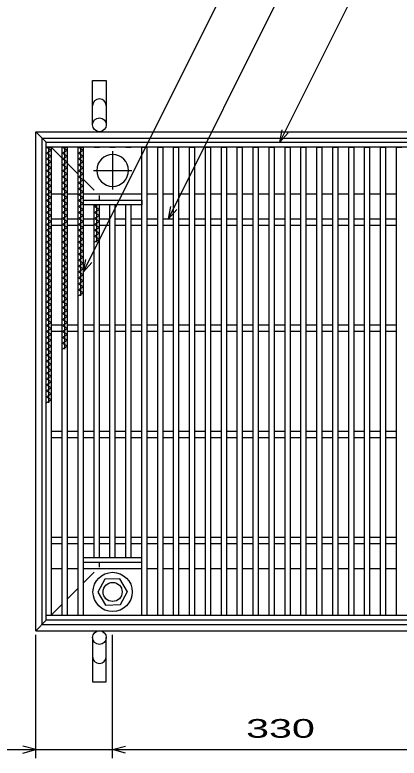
# Model space of a CAD drawing. Units: millimetres, scale not verified. Extents: x -1456 to 1385, y -1026 to 843.
# Drawn here: x -938 to -576, y -236 to 464 of the extents above; entities that cross this region are included whole.
import ezdxf
from ezdxf.enums import TextEntityAlignment as Align

# ---------------------------------------------------------------- set-up
doc = ezdxf.new("R2010")
doc.units = ezdxf.units.MM
doc.header["$LTSCALE"] = 8
doc.linetypes.add('CHAIN', pattern=[18.5, 12, -1.5, 3.5, -1.5])
doc.linetypes.add('DASHED', pattern=[7.5, 6, -1.5])
for name, color, linetype, lineweight in [('16', 3, 'Continuous', 25), ('19', 6, 'Continuous', 25), ('22', 4, 'Continuous', 25)]:
    doc.layers.add(name, color=color, linetype=linetype, lineweight=lineweight)
doc.styles.add('ベクトル', font='')
doc.styles.get('ベクトル').set_extended_font_data('ベクトル')

msp = doc.modelspace()

# ---------------------------------------------------------------- linework, layer by layer
at = {"layer": '16'}
for p, q in [((-908, 343.5), (-453, 343.5)), ((-908, 339), (-908, 343.5)), ((-453, 339), (-908, 339)), ((-908, -102), (-908, 339)), ((-908, 339), (-903, 339)), ((-903, 336.2), (-908, 339)), ((-908, 333.4), (-903, 336.2)), ((-905.5, 98.2), (-905.5, 339)), ((-903, -102), (-903, 339)), ((-893, -102), (-893, 339)), ((-893, 339), (-888, 339)), ((-888, 336.2), (-893, 339)), ((-893, 333.4), (-888, 336.2)), ((-890.5, 148.6), (-890.5, 339)), ((-888, -102), (-888, 339)), ((-878, -102), (-878, 339)), ((-878, 339), (-873, 339)), ((-873, 336.2), (-878, 339)), ((-878, 333.4), (-873, 336.2)), ((-875.5, 199), (-875.5, 339)), ((-873, -102), (-873, 339)), ((-863, 339), (-858, 339)), ((-848, 339), (-843, 339)), ((-833, 339), (-828, 339)), ((-818, -102), (-818, 339)), ((-818, 339), (-813, 339)), ((-813, -102), (-813, 339)), ((-803, -102), (-803, 339)), ((-803, 339), (-798, 339)), ((-798, -102), (-798, 339)), ((-788, -102), (-788, 339)), ((-788, 339), (-783, 339)), ((-783, -102), (-783, 339)), ((-773, -102), (-773, 339)), ((-773, 339), (-768, 339)), ((-768, -102), (-768, 339)), ((-758, -102), (-758, 339)), ((-758, 339), (-753, 339)), ((-753, -102), (-753, 339)), ((-743, -102), (-743, 339)), ((-743, 339), (-738, 339)), ((-738, -102), (-738, 339)), ((-728, -102), (-728, 339)), ((-728, 339), (-723, 339)), ((-723, -102), (-723, 339)), ((-713, -102), (-713, 339)), ((-713, 339), (-708, 339)), ((-708, -102), (-708, 339)), ((-698, -102), (-698, 339)), ((-698, 339), (-693, 339)), ((-693, -102), (-693, 339)), ((-683, -102), (-683, 339)), ((-683, 339), (-678, 339)), ((-678, -102), (-678, 339)), ((-668, -102), (-668, 339)), ((-668, 339), (-663, 339)), ((-663, -102), (-663, 339)), ((-653, -102), (-653, 339)), ((-653, 339), (-648, 339)), ((-648, -102), (-648, 339)), ((-638, -102), (-638, 339)), ((-638, 339), (-633, 339)), ((-633, -102), (-633, 339)), ((-623, -102), (-623, 339)), ((-623, 339), (-618, 339)), ((-618, -102), (-618, 339)), ((-608, -102), (-608, 339)), ((-608, 339), (-603, 339)), ((-603, -102), (-603, 339)), ((-593, -102), (-593, 339)), ((-593, 339), (-588, 339)), ((-588, -102), (-588, 339)), ((-578, -102), (-578, 339)), ((-578, 339), (-573, 339)), ((-903, 330.6), (-908, 333.4)), ((-908, 327.8), (-903, 330.6)), ((-888, 330.6), (-893, 333.4)), ((-893, 327.8), (-888, 330.6)), ((-873, 330.6), (-878, 333.4)), ((-878, 327.8), (-873, 330.6)), ((-903, 325), (-908, 327.8)), ((-908, 322.2), (-903, 325)), ((-903, 319.4), (-908, 322.2)), ((-888, 325), (-893, 327.8)), ((-893, 322.2), (-888, 325)), ((-888, 319.4), (-893, 322.2)), ((-873, 325), (-878, 327.8)), ((-878, 322.2), (-873, 325)), ((-873, 319.4), (-878, 322.2)), ((-908, 316.6), (-903, 319.4)), ((-903, 313.8), (-908, 316.6)), ((-893, 316.6), (-888, 319.4)), ((-888, 313.8), (-893, 316.6)), ((-878, 316.6), (-873, 319.4)), ((-873, 313.8), (-878, 316.6)), ((-908, 311), (-903, 313.8)), ((-903, 308.2), (-908, 311)), ((-908, 305.4), (-903, 308.2)), ((-893, 311), (-888, 313.8)), ((-888, 308.2), (-893, 311)), ((-893, 305.4), (-888, 308.2)), ((-878, 311), (-873, 313.8)), ((-873, 308.2), (-878, 311)), ((-878, 305.4), (-873, 308.2)), ((-903, 302.6), (-908, 305.4)), ((-908, 299.8), (-903, 302.6)), ((-888, 302.6), (-893, 305.4)), ((-893, 299.8), (-888, 302.6)), ((-873, 302.6), (-878, 305.4)), ((-878, 299.8), (-873, 302.6)), ((-903, 297), (-908, 299.8)), ((-908, 294.2), (-903, 297)), ((-903, 291.4), (-908, 294.2)), ((-903, 295), (-893, 295)), ((-888, 297), (-893, 299.8)), ((-893, 294.2), (-888, 297)), ((-888, 291.4), (-893, 294.2)), ((-888, 295), (-878, 295)), ((-873, 297), (-878, 299.8)), ((-878, 294.2), (-873, 297)), ((-873, 291.4), (-878, 294.2)), ((-873, 295), (-818, 295)), ((-813, 295), (-803, 295)), ((-798, 295), (-788, 295)), ((-783, 295), (-773, 295)), ((-768, 295), (-758, 295)), ((-753, 295), (-743, 295)), ((-738, 295), (-728, 295)), ((-723, 295), (-713, 295)), ((-708, 295), (-698, 295)), ((-693, 295), (-683, 295)), ((-678, 295), (-668, 295)), ((-663, 295), (-653, 295)), ((-648, 295), (-638, 295)), ((-633, 295), (-623, 295)), ((-618, 295), (-608, 295)), ((-603, 295), (-593, 295)), ((-588, 295), (-578, 295)), ((-908, 288.6), (-903, 291.4)), ((-903, 285.8), (-908, 288.6)), ((-893, 288.6), (-888, 291.4)), ((-888, 285.8), (-893, 288.6)), ((-878, 288.6), (-873, 291.4)), ((-873, 285.8), (-878, 288.6)), ((-873, 289), (-818, 289)), ((-873, 284.5), (-873, 289)), ((-818, 289), (-818, 284.5)), ((-908, 283), (-903, 285.8)), ((-903, 280.2), (-908, 283)), ((-908, 277.4), (-903, 280.2)), ((-893, 283), (-888, 285.8)), ((-888, 280.2), (-893, 283)), ((-893, 277.4), (-888, 280.2)), ((-878, 283), (-873, 285.8)), ((-873, 280.2), (-878, 283)), ((-878, 277.4), (-873, 280.2)), ((-818, 284.5), (-873, 284.5)), ((-863, -47.5), (-863, 284.5)), ((-863, 283), (-860.32, 284.5)), ((-858, 280.2), (-863, 283)), ((-863, 277.4), (-858, 280.2)), ((-860.5, 249.4), (-860.5, 284.5)), ((-858, -47.5), (-858, 284.5)), ((-848, -47.5), (-848, 284.5)), ((-843, -47.5), (-843, 284.5)), ((-833, -47.5), (-833, 284.5)), ((-828, -47.5), (-828, 284.5)), ((-903, 274.6), (-908, 277.4)), ((-908, 271.8), (-903, 274.6)), ((-888, 274.6), (-893, 277.4)), ((-893, 271.8), (-888, 274.6)), ((-873, 274.6), (-878, 277.4)), ((-878, 271.8), (-873, 274.6)), ((-858, 274.6), (-863, 277.4)), ((-863, 271.8), (-858, 274.6)), ((-903, 269), (-908, 271.8)), ((-908, 266.2), (-903, 269)), ((-903, 263.4), (-908, 266.2)), ((-903, 271.5), (-893, 271.5)), ((-888, 269), (-893, 271.8)), ((-893, 266.2), (-888, 269)), ((-888, 263.4), (-893, 266.2)), ((-888, 271.5), (-878, 271.5)), ((-873, 269), (-878, 271.8)), ((-878, 266.2), (-873, 269)), ((-873, 263.4), (-878, 266.2)), ((-873, 271.5), (-863, 271.5)), ((-858, 269), (-863, 271.8)), ((-863, 266.2), (-858, 269)), ((-858, 263.4), (-863, 266.2)), ((-858, 271.5), (-848, 271.5)), ((-843, 271.5), (-833, 271.5)), ((-828, 271.5), (-818, 271.5)), ((-813, 271.5), (-803, 271.5)), ((-798, 271.5), (-788, 271.5)), ((-783, 271.5), (-773, 271.5)), ((-768, 271.5), (-758, 271.5)), ((-753, 271.5), (-743, 271.5)), ((-738, 271.5), (-728, 271.5)), ((-723, 271.5), (-713, 271.5)), ((-708, 271.5), (-698, 271.5)), ((-693, 271.5), (-683, 271.5)), ((-678, 271.5), (-668, 271.5)), ((-663, 271.5), (-653, 271.5)), ((-648, 271.5), (-638, 271.5)), ((-633, 271.5), (-623, 271.5)), ((-618, 271.5), (-608, 271.5)), ((-603, 271.5), (-593, 271.5)), ((-588, 271.5), (-578, 271.5)), ((-908, 260.6), (-903, 263.4)), ((-903, 257.8), (-908, 260.6)), ((-903, 265.5), (-893, 265.5)), ((-893, 260.6), (-888, 263.4)), ((-888, 257.8), (-893, 260.6)), ((-888, 265.5), (-878, 265.5)), ((-878, 260.6), (-873, 263.4)), ((-873, 257.8), (-878, 260.6)), ((-873, 265.5), (-863, 265.5)), ((-863, 260.6), (-858, 263.4)), ((-858, 257.8), (-863, 260.6)), ((-858, 265.5), (-848, 265.5)), ((-843, 265.5), (-833, 265.5)), ((-828, 265.5), (-818, 265.5)), ((-813, 265.5), (-803, 265.5)), ((-798, 265.5), (-788, 265.5)), ((-783, 265.5), (-773, 265.5)), ((-768, 265.5), (-758, 265.5)), ((-753, 265.5), (-743, 265.5)), ((-738, 265.5), (-728, 265.5)), ((-723, 265.5), (-713, 265.5)), ((-708, 265.5), (-698, 265.5)), ((-693, 265.5), (-683, 265.5)), ((-678, 265.5), (-668, 265.5)), ((-663, 265.5), (-653, 265.5)), ((-648, 265.5), (-638, 265.5)), ((-633, 265.5), (-623, 265.5)), ((-618, 265.5), (-608, 265.5)), ((-603, 265.5), (-593, 265.5)), ((-588, 265.5), (-578, 265.5)), ((-908, 255), (-903, 257.8)), ((-903, 252.2), (-908, 255)), ((-908, 249.4), (-903, 252.2)), ((-893, 255), (-888, 257.8)), ((-888, 252.2), (-893, 255)), ((-893, 249.4), (-888, 252.2)), ((-878, 255), (-873, 257.8)), ((-873, 252.2), (-878, 255)), ((-878, 249.4), (-873, 252.2)), ((-863, 255), (-858, 257.8)), ((-858, 252.2), (-863, 255)), ((-863, 249.4), (-858, 252.2)), ((-903, 246.6), (-908, 249.4)), ((-908, 243.8), (-903, 246.6)), ((-888, 246.6), (-893, 249.4)), ((-893, 243.8), (-888, 246.6)), ((-873, 246.6), (-878, 249.4)), ((-878, 243.8), (-873, 246.6)), ((-903, 241), (-908, 243.8)), ((-908, 238.2), (-903, 241)), ((-903, 235.4), (-908, 238.2)), ((-888, 241), (-893, 243.8)), ((-893, 238.2), (-888, 241)), ((-888, 235.4), (-893, 238.2)), ((-873, 241), (-878, 243.8)), ((-878, 238.2), (-873, 241)), ((-873, 235.4), (-878, 238.2)), ((-908, 232.6), (-903, 235.4)), ((-903, 229.8), (-908, 232.6)), ((-893, 232.6), (-888, 235.4)), ((-888, 229.8), (-893, 232.6)), ((-878, 232.6), (-873, 235.4)), ((-873, 229.8), (-878, 232.6)), ((-908, 227), (-903, 229.8)), ((-903, 224.2), (-908, 227)), ((-908, 221.4), (-903, 224.2)), ((-893, 227), (-888, 229.8)), ((-888, 224.2), (-893, 227)), ((-893, 221.4), (-888, 224.2)), ((-878, 227), (-873, 229.8)), ((-873, 224.2), (-878, 227)), ((-878, 221.4), (-873, 224.2)), ((-903, 218.6), (-908, 221.4)), ((-908, 215.8), (-903, 218.6)), ((-888, 218.6), (-893, 221.4)), ((-893, 215.8), (-888, 218.6)), ((-873, 218.6), (-878, 221.4)), ((-878, 215.8), (-873, 218.6)), ((-903, 213), (-908, 215.8)), ((-908, 210.2), (-903, 213)), ((-903, 207.4), (-908, 210.2)), ((-888, 213), (-893, 215.8)), ((-893, 210.2), (-888, 213)), ((-888, 207.4), (-893, 210.2)), ((-873, 213), (-878, 215.8)), ((-878, 210.2), (-873, 213)), ((-873, 207.4), (-878, 210.2)), ((-908, 204.6), (-903, 207.4)), ((-903, 201.8), (-908, 204.6)), ((-893, 204.6), (-888, 207.4)), ((-888, 201.8), (-893, 204.6)), ((-878, 204.6), (-873, 207.4)), ((-873, 201.8), (-878, 204.6)), ((-908, 199), (-903, 201.8)), ((-903, 196.2), (-908, 199)), ((-908, 193.4), (-903, 196.2)), ((-893, 199), (-888, 201.8)), ((-888, 196.2), (-893, 199)), ((-893, 193.4), (-888, 196.2)), ((-878, 199), (-873, 201.8)), ((-903, 190.6), (-908, 193.4)), ((-908, 187.8), (-903, 190.6)), ((-888, 190.6), (-893, 193.4)), ((-893, 187.8), (-888, 190.6)), ((-903, 185), (-908, 187.8)), ((-908, 182.2), (-903, 185)), ((-903, 179.4), (-908, 182.2)), ((-888, 185), (-893, 187.8)), ((-893, 182.2), (-888, 185)), ((-888, 179.4), (-893, 182.2)), ((-908, 176.6), (-903, 179.4)), ((-903, 173.8), (-908, 176.6)), ((-893, 176.6), (-888, 179.4)), ((-888, 173.8), (-893, 176.6)), ((-908, 171), (-903, 173.8)), ((-903, 168.2), (-908, 171)), ((-908, 165.4), (-903, 168.2)), ((-903, 171.5), (-893, 171.5)), ((-893, 171), (-888, 173.8)), ((-888, 168.2), (-893, 171)), ((-893, 165.4), (-888, 168.2)), ((-888, 171.5), (-878, 171.5)), ((-873, 171.5), (-863, 171.5)), ((-858, 171.5), (-848, 171.5)), ((-843, 171.5), (-833, 171.5)), ((-828, 171.5), (-818, 171.5)), ((-813, 171.5), (-803, 171.5)), ((-798, 171.5), (-788, 171.5)), ((-783, 171.5), (-773, 171.5)), ((-768, 171.5), (-758, 171.5)), ((-753, 171.5), (-743, 171.5)), ((-738, 171.5), (-728, 171.5)), ((-723, 171.5), (-713, 171.5)), ((-708, 171.5), (-698, 171.5)), ((-693, 171.5), (-683, 171.5)), ((-678, 171.5), (-668, 171.5)), ((-663, 171.5), (-653, 171.5)), ((-648, 171.5), (-638, 171.5)), ((-633, 171.5), (-623, 171.5)), ((-618, 171.5), (-608, 171.5)), ((-603, 171.5), (-593, 171.5)), ((-588, 171.5), (-578, 171.5)), ((-903, 162.6), (-908, 165.4)), ((-908, 159.8), (-903, 162.6)), ((-903, 165.5), (-893, 165.5)), ((-888, 162.6), (-893, 165.4)), ((-893, 159.8), (-888, 162.6)), ((-888, 165.5), (-878, 165.5)), ((-873, 165.5), (-863, 165.5)), ((-858, 165.5), (-848, 165.5)), ((-843, 165.5), (-833, 165.5)), ((-828, 165.5), (-818, 165.5)), ((-813, 165.5), (-803, 165.5)), ((-798, 165.5), (-788, 165.5)), ((-783, 165.5), (-773, 165.5)), ((-768, 165.5), (-758, 165.5)), ((-753, 165.5), (-743, 165.5)), ((-738, 165.5), (-728, 165.5)), ((-723, 165.5), (-713, 165.5)), ((-708, 165.5), (-698, 165.5)), ((-693, 165.5), (-683, 165.5)), ((-678, 165.5), (-668, 165.5)), ((-663, 165.5), (-653, 165.5)), ((-648, 165.5), (-638, 165.5)), ((-633, 165.5), (-623, 165.5)), ((-618, 165.5), (-608, 165.5)), ((-603, 165.5), (-593, 165.5)), ((-588, 165.5), (-578, 165.5)), ((-903, 157), (-908, 159.8)), ((-908, 154.2), (-903, 157)), ((-903, 151.4), (-908, 154.2)), ((-888, 157), (-893, 159.8)), ((-893, 154.2), (-888, 157)), ((-888, 151.4), (-893, 154.2)), ((-908, 148.6), (-903, 151.4)), ((-903, 145.8), (-908, 148.6)), ((-893, 148.6), (-888, 151.4)), ((-908, 143), (-903, 145.8)), ((-903, 140.2), (-908, 143)), ((-908, 137.4), (-903, 140.2)), ((-903, 134.6), (-908, 137.4)), ((-908, 131.8), (-903, 134.6)), ((-903, 129), (-908, 131.8)), ((-908, 126.2), (-903, 129)), ((-903, 123.4), (-908, 126.2)), ((-908, 120.6), (-903, 123.4)), ((-903, 117.8), (-908, 120.6)), ((-908, 115), (-903, 117.8)), ((-903, 112.2), (-908, 115)), ((-908, 109.4), (-903, 112.2)), ((-903, 106.6), (-908, 109.4)), ((-908, 103.8), (-903, 106.6)), ((-903, 101), (-908, 103.8)), ((-908, 98.2), (-903, 101)), ((-903, 71.5), (-893, 71.5)), ((-888, 71.5), (-878, 71.5)), ((-873, 71.5), (-863, 71.5)), ((-858, 71.5), (-848, 71.5)), ((-843, 71.5), (-833, 71.5)), ((-828, 71.5), (-818, 71.5)), ((-813, 71.5), (-803, 71.5)), ((-798, 71.5), (-788, 71.5)), ((-783, 71.5), (-773, 71.5)), ((-768, 71.5), (-758, 71.5)), ((-753, 71.5), (-743, 71.5)), ((-738, 71.5), (-728, 71.5)), ((-723, 71.5), (-713, 71.5)), ((-708, 71.5), (-698, 71.5)), ((-693, 71.5), (-683, 71.5)), ((-678, 71.5), (-668, 71.5)), ((-663, 71.5), (-653, 71.5)), ((-648, 71.5), (-638, 71.5)), ((-633, 71.5), (-623, 71.5)), ((-618, 71.5), (-608, 71.5)), ((-603, 71.5), (-593, 71.5)), ((-588, 71.5), (-578, 71.5)), ((-903, 65.5), (-893, 65.5)), ((-888, 65.5), (-878, 65.5)), ((-873, 65.5), (-863, 65.5)), ((-858, 65.5), (-848, 65.5)), ((-843, 65.5), (-833, 65.5)), ((-828, 65.5), (-818, 65.5)), ((-813, 65.5), (-803, 65.5)), ((-798, 65.5), (-788, 65.5)), ((-783, 65.5), (-773, 65.5)), ((-768, 65.5), (-758, 65.5)), ((-753, 65.5), (-743, 65.5)), ((-738, 65.5), (-728, 65.5)), ((-723, 65.5), (-713, 65.5)), ((-708, 65.5), (-698, 65.5)), ((-693, 65.5), (-683, 65.5)), ((-678, 65.5), (-668, 65.5)), ((-663, 65.5), (-653, 65.5)), ((-648, 65.5), (-638, 65.5)), ((-633, 65.5), (-623, 65.5)), ((-618, 65.5), (-608, 65.5)), ((-603, 65.5), (-593, 65.5)), ((-588, 65.5), (-578, 65.5)), ((-903, -28.5), (-893, -28.5)), ((-903, -34.5), (-893, -34.5)), ((-888, -28.5), (-878, -28.5)), ((-888, -34.5), (-878, -34.5)), ((-873, -28.5), (-863, -28.5)), ((-873, -34.5), (-863, -34.5)), ((-858, -28.5), (-848, -28.5)), ((-858, -34.5), (-848, -34.5)), ((-843, -28.5), (-833, -28.5)), ((-843, -34.5), (-833, -34.5)), ((-828, -28.5), (-818, -28.5)), ((-828, -34.5), (-818, -34.5)), ((-813, -28.5), (-803, -28.5)), ((-813, -34.5), (-803, -34.5)), ((-798, -28.5), (-788, -28.5)), ((-798, -34.5), (-788, -34.5)), ((-783, -28.5), (-773, -28.5)), ((-783, -34.5), (-773, -34.5)), ((-768, -28.5), (-758, -28.5)), ((-768, -34.5), (-758, -34.5)), ((-753, -28.5), (-743, -28.5)), ((-753, -34.5), (-743, -34.5)), ((-738, -28.5), (-728, -28.5)), ((-738, -34.5), (-728, -34.5)), ((-723, -28.5), (-713, -28.5)), ((-723, -34.5), (-713, -34.5)), ((-708, -28.5), (-698, -28.5)), ((-708, -34.5), (-698, -34.5)), ((-693, -28.5), (-683, -28.5)), ((-693, -34.5), (-683, -34.5)), ((-678, -28.5), (-668, -28.5)), ((-678, -34.5), (-668, -34.5)), ((-663, -28.5), (-653, -28.5)), ((-663, -34.5), (-653, -34.5)), ((-648, -28.5), (-638, -28.5)), ((-648, -34.5), (-638, -34.5)), ((-633, -28.5), (-623, -28.5)), ((-633, -34.5), (-623, -34.5)), ((-618, -28.5), (-608, -28.5)), ((-618, -34.5), (-608, -34.5)), ((-603, -28.5), (-593, -28.5)), ((-603, -34.5), (-593, -34.5)), ((-588, -28.5), (-578, -28.5)), ((-588, -34.5), (-578, -34.5)), ((-873, -47.5), (-818, -47.5)), ((-873, -52), (-873, -47.5)), ((-818, -52), (-818, -47.5)), ((-873, -52), (-818, -52)), ((-903, -58), (-893, -58)), ((-888, -58), (-878, -58)), ((-873, -58), (-818, -58)), ((-813, -58), (-803, -58)), ((-798, -58), (-788, -58)), ((-783, -58), (-773, -58)), ((-768, -58), (-758, -58)), ((-753, -58), (-743, -58)), ((-738, -58), (-728, -58)), ((-723, -58), (-713, -58)), ((-708, -58), (-698, -58)), ((-693, -58), (-683, -58)), ((-678, -58), (-668, -58)), ((-663, -58), (-653, -58)), ((-648, -58), (-638, -58)), ((-633, -58), (-623, -58)), ((-618, -58), (-608, -58)), ((-603, -58), (-593, -58)), ((-588, -58), (-578, -58)), ((-852.79, -68.05), (-859.5, -80.34)), ((-838.8, -67.71), (-852.79, -68.05)), ((-831.5, -80), (-838.8, -67.71)), ((-859.5, -80.34), (-852.2, -92.29)), ((-838.21, -91.95), (-831.5, -79.66)), ((-852.2, -92.29), (-838.21, -91.95)), ((-908, -102), (-453, -102)), ((-908, -106.5), (-908, -102)), ((-908, -102), (-903, -102)), ((-893, -102), (-888, -102)), ((-878, -102), (-873, -102)), ((-863, -102), (-858, -102)), ((-848, -102), (-843, -102)), ((-833, -102), (-828, -102)), ((-818, -102), (-813, -102)), ((-803, -102), (-798, -102)), ((-788, -102), (-783, -102)), ((-773, -102), (-768, -102)), ((-758, -102), (-753, -102)), ((-743, -102), (-738, -102)), ((-728, -102), (-723, -102)), ((-713, -102), (-708, -102)), ((-698, -102), (-693, -102)), ((-683, -102), (-678, -102)), ((-668, -102), (-663, -102)), ((-653, -102), (-648, -102)), ((-638, -102), (-633, -102)), ((-623, -102), (-618, -102)), ((-608, -102), (-603, -102)), ((-593, -102), (-588, -102)), ((-578, -102), (-573, -102)), ((-453, -106.5), (-908, -106.5))]:
    msp.add_line(p, q, dxfattribs=at)
at = {"layer": '16', "linetype": 'CHAIN'}
for p, q in [((-845.5, 335), (-845.5, 299)), ((-863.5, 317), (-827.5, 317))]:
    msp.add_line(p, q, dxfattribs=at)
at = {"layer": '16'}
for radius in [18.5, 9]:
    msp.add_circle((-845.5, -80), radius, dxfattribs=at)
for start, end in [(90, 270), (270, 90)]:
    msp.add_arc((-845.5, 317), 15, start, end, dxfattribs=at)
at = {"layer": '19'}
for p, q in [((-864.5, 360), (-864.5, 401.62)), ((-864.5, 401.62), (-851.5, 401.62)), ((-851.5, 401.62), (-851.5, 360)), ((-918, 353.5), (-443, 353.5)), ((-918, -116.5), (-918, 353.5)), ((-912, 347.5), (-449, 347.5)), ((-912, -110.5), (-912, 347.5)), ((-912, -110.5), (-449, -110.5)), ((-918, -116.5), (-443, -116.5)), ((-864.5, -123), (-864.5, -164.62)), ((-851.5, -164.62), (-851.5, -123)), ((-864.5, -164.62), (-851.5, -164.62))]:
    msp.add_line(p, q, dxfattribs=at)
at = {"layer": '19', "linetype": 'DASHED'}
for p, q in [((-908, 343.5), (-918, 353.5)), ((-893, 328.5), (-903, 338.5)), ((-878, 313.5), (-888, 323.5)), ((-863, 298.5), (-873, 308.5)), ((-858, 289), (-858, 293.5)), ((-858, -56.5), (-858, -52)), ((-873, -71.5), (-863, -61.5)), ((-888, -86.5), (-878, -76.5)), ((-903, -101.5), (-893, -91.5)), ((-918, -116.5), (-908, -106.5))]:
    msp.add_line(p, q, dxfattribs=at)
at = {"layer": '19'}
for centre in [(-858, 360), (-858, -123)]:
    msp.add_circle(centre, 6.5, dxfattribs=at)
for centre, start, end in [((-858, 377.84), 0, 180), ((-858, -140.84), 180, 0)]:
    msp.add_arc(centre, 6.5, start, end, dxfattribs=at)
at = {"layer": '22'}
for p, q in [((-873, 221.5), (-697.75, 572)), ((-793, 271.5), (-660.25, 537)), ((-688, 343.5), (-610.25, 499)), ((-688, 343.5), (-685.6, 355.18)), ((-688, 343.5), (-680, 352.3)), ((-793, 271.5), (-790.6, 283.18)), ((-793, 271.5), (-785, 280.3)), ((-873, 221.5), (-870.6, 233.18)), ((-873, 221.5), (-865, 230.3)), ((-918, -236.5), (-918, -120.5)), ((-845.5, -236.5), (-845.5, -120.5)), ((-1014, -228.5), (-918, -228.5)), ((-918, -228.5), (-930, -225.3)), ((-930, -231.7), (-918, -228.5)), ((-918, -228.5), (-845.5, -228.5)), ((-845.5, -228.5), (-833.5, -225.3)), ((-833.5, -231.7), (-845.5, -228.5)), ((-845.5, -228.5), (-515.5, -228.5))]:
    msp.add_line(p, q, dxfattribs=at)

# ---------------------------------------------------------------- texts
at = {"layer": '22', "color": 2, "style": 'ベクトル', "width": 1.65}
msp.add_text(' 330 ', height=17.6, dxfattribs=at).set_placement((-730.5, -208.5), align=Align.MIDDLE_LEFT)

doc.saveas('drawing.dxf')
